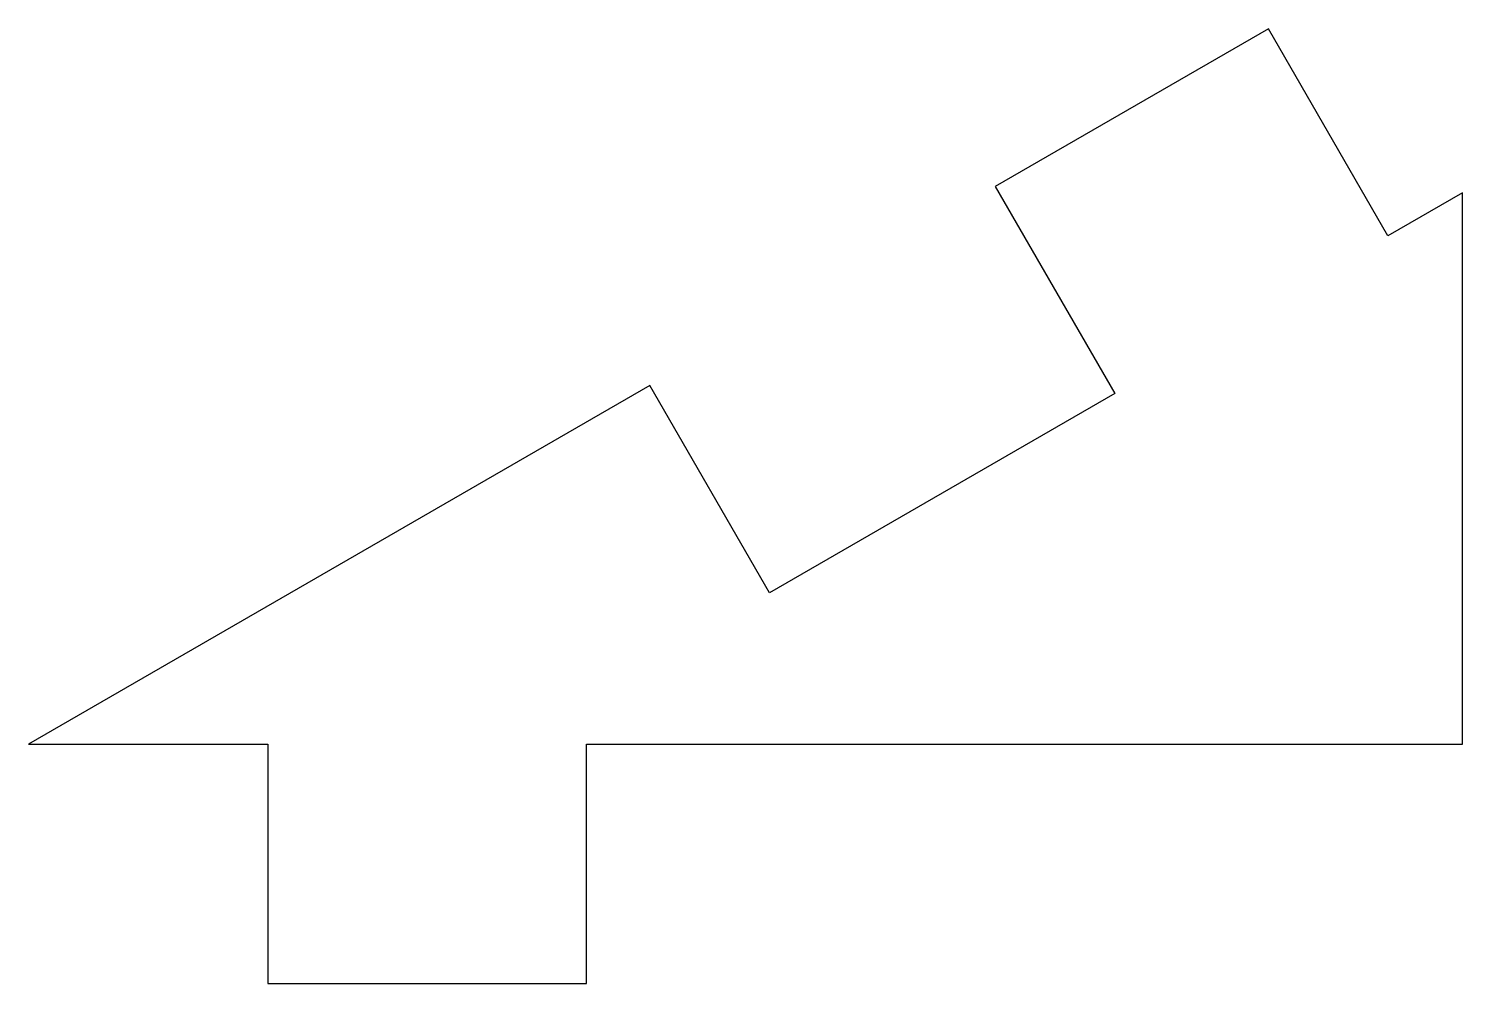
# Model space of a CAD drawing. Header units: millimetres. Extents: x 5.2 to 23.2, y 0 to 12.
import ezdxf

# ---------------------------------------------------------------- set-up
doc = ezdxf.new("R2010")
doc.units = ezdxf.units.MM
doc.layers.get('0').update_dxf_attribs({"linetype": 'CONTINUOUS'})

msp = doc.modelspace()

# ---------------------------------------------------------------- linework, layer by layer
msp.add_lwpolyline([(5.196, 3), (8.196, 3), (8.196, 0), (12.196, 0), (12.196, 3), (23.182, 3), (23.182, 9.92), (22.249, 9.381), (20.749, 11.979), (17.321, 10), (18.821, 7.402), (14.49, 4.902), (12.99, 7.5)], close=True)

doc.saveas('drawing.dxf')
